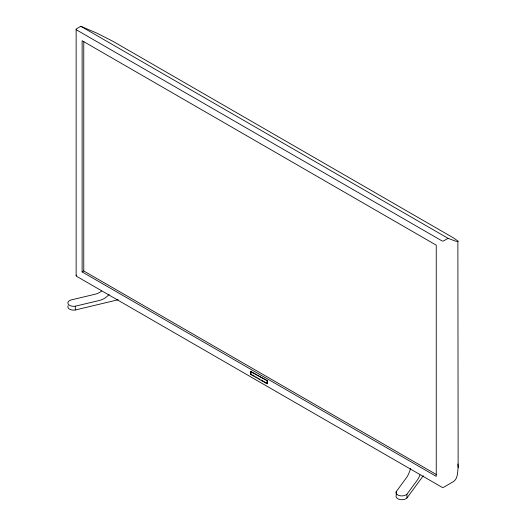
<?xml version="1.0" encoding="UTF-8"?>
<svg xmlns="http://www.w3.org/2000/svg" width="526" height="526" viewBox="0 0 526 526"><rect width="100%" height="100%" fill="white"/><g stroke="black" fill="none" stroke-linecap="round" stroke-linejoin="round"><path stroke-width="0.79" d="M458.146 241.441L455.766 241.224L448.08 238.337L443.799 240.803A1.407 0.809 0 0 1 441.833 240.803L76.546 29.91A1.42 0.822 0 0 1 76.546 28.772L80.82 26.3L96.442 32.954L112.998 41.337L453.34 237.824L457.876 240.987L458.146 467.509C457.456 472.256 457.942 478.759 453.34 481.671L443.799 487.181A1.407 0.809 0 0 1 441.833 487.181L76.546 276.288A1.42 0.822 0 0 1 76.546 275.151M423.298 475.747L406.946 497.984A5.839 3.373 0 0 1 399.576 499.437A5.839 3.373 0 0 1 396.262 495.367L396.262 491.573L406.532 477.608A13.761 4.392 -76.2 0 0 410.556 468.337M406.946 497.984L406.946 494.19L417.217 480.225A13.761 4.392 -76.2 0 0 419.932 474.998M82.122 271.929L436.251 476.378L436.251 245.162L82.122 40.712L82.122 271.929L83.766 270.982L436.468 474.61M250.652 371.501L267.392 380.785L267.063 383.789L250.652 374.315L250.652 371.501L267.392 380.785M250.652 374.315L254.4 376.103M101.571 291.134A13.761 10.382 -35.7 0 1 95.153 294.205L70.872 300.011A5.839 3.373 0 0 0 68.295 304.258A5.839 3.373 0 0 0 75.317 306.204L99.592 300.399A13.761 10.382 -35.7 0 0 109.119 294.33M68.183 305.639A5.839 3.373 0 0 0 69.452 309.071A5.839 3.373 0 0 0 75.317 309.992L118.166 299.748M80.82 26.3L448.08 238.337M255.767 376.892L257.135 377.681M258.503 378.47L259.87 379.259M261.238 380.048L267.392 383.605M457.876 463.952L458.146 467.509M267.063 380.975L267.063 383.789M250.981 371.31L250.981 374.124M83.766 41.403L83.766 270.982M76.145 29.338L76.145 275.716M75.317 306.204L75.317 309.992M406.946 494.19A5.839 3.373 0 0 1 399.576 495.643A5.839 3.373 0 0 1 396.262 491.573"/></g></svg>
